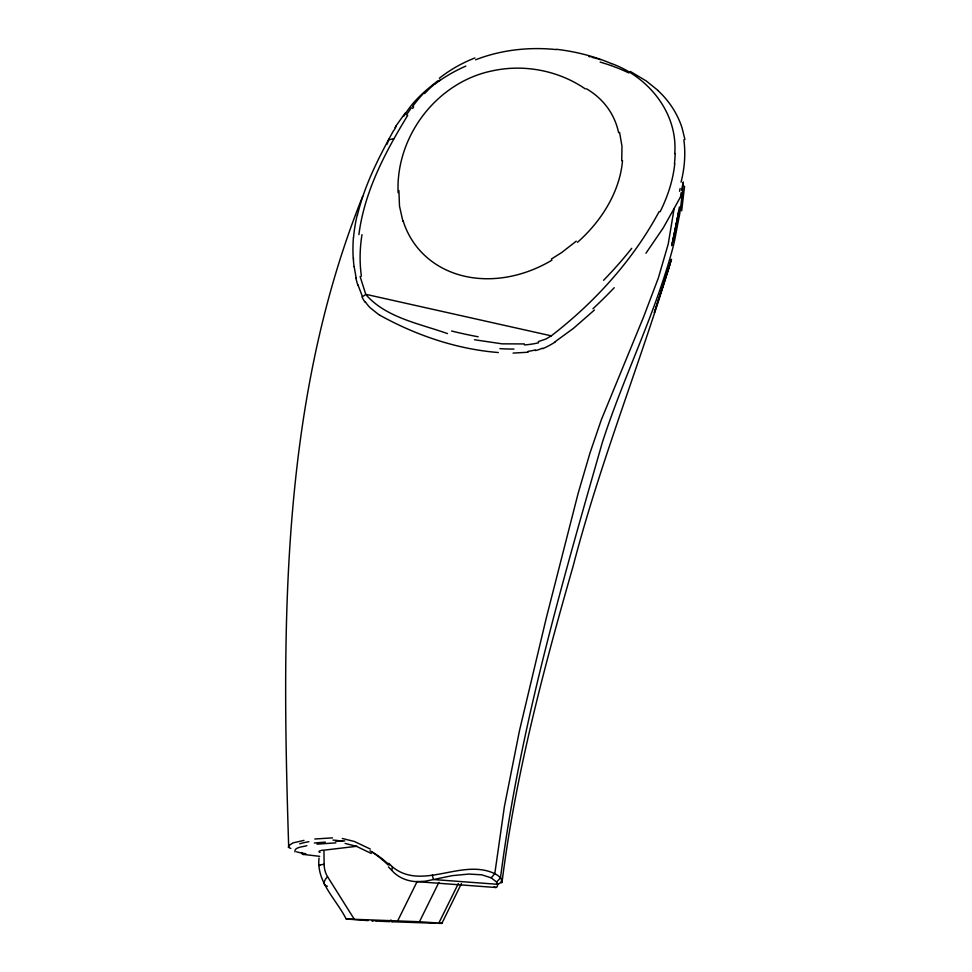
<?xml version="1.0" encoding="UTF-8"?>
<svg xmlns="http://www.w3.org/2000/svg" width="972" height="972" viewBox="0 0 972 972"><rect width="100%" height="100%" fill="white"/><g stroke="black" fill="none" stroke-linecap="round" stroke-linejoin="round"><path stroke-width="1.46" d="M674.75 153.625C677.921 113.019 648.567 76.922 611.51 63.557M398.909 190.512L399.492 206.076L402.833 220.996M398.107 192.675C395.592 136.202 437.133 81.794 492.78 70.762C524.418 63.958 558.633 70.579 585.326 88.926M621.74 160.732L621.971 146.152L619.577 132.35M362.641 196.405C279.948 401.983 281.746 627.754 288.648 845.749L289.194 846.952M679.841 198.094L674.155 208.409L668.226 244.033L658.372 277.919L643.683 316.714L601.34 419.746L589.968 453.049L578.206 493.083L546.337 617.803L519.485 730.64L504.383 806.626L494.797 873.67L491.225 877.838L481.772 874.812L468.893 874.059L452.308 875.638L433.439 879.538L497.737 884.301C506.072 880.681 498.843 875.796 494.955 873.743M681.676 210.827L684.567 186.211M358.899 234.641C364.403 191.435 385.301 152.033 407.705 115.364M680.57 196.502L681.093 192.808M501.163 882.807L502.014 882.442C515.476 774.842 543.433 669.793 573.237 565.753C600.234 461.749 640.73 362.058 671.494 259.245L654.326 312.656L669.587 265.465M679.331 215.675L674.665 240.193A307.188 269.268 -89.9 0 1 672.746 248.261C654.873 315.135 623.21 377.245 602.154 443.086C561.245 586.08 519.437 729.972 500.495 877.85L496.619 882.041L497.737 884.301L497.19 886.792L495.829 887.521L494.141 886.829M674.033 237.034L679.416 206.951M502.014 882.442L501.698 880.085M672.964 241.384L678.772 211.033M681.579 190.075L683.292 182.007L682.66 189.188A390.209 342.156 -89.9 0 1 679.428 215.687M496.109 887.509L416.733 881.64C407.341 881.373 397.937 877.485 391.74 870.304L392.433 866.89L388.836 863.294M677.144 220.219L671.713 245.685L678.067 215.638M357.453 215.043C364.585 185.02 378.788 157.44 393.563 130.588M288.648 845.749L292.949 842.906L303.993 840.379M386.941 144.403L388.982 139.081M438.202 80.603C425.189 90.481 412.152 101.853 403.975 116.093M441.883 923.364L461.493 883.463M674.155 208.409L663.244 227.898L645.943 253.23M397.791 920.666L417.182 881.422M368.218 920.618L346.287 919.002L419.467 921.735L438.894 882.382M419.467 921.735L438.846 923.06L458.371 883.524M395.142 127.575L395.628 126.627M659.138 211.58C632.966 260.217 594.888 302.171 551.294 335.85L365.751 294.309L360.114 276.522M395.871 126.178L396.029 125.91A14.058 6.039 -46.3 0 1 396.284 125.485L405.142 113.153M412.614 108.39L413.647 107.017M594.427 310.007L573.468 328.342L555.17 341.682M576.262 241.165L561.743 252.489L551.367 259.05M435.128 84.042L440.705 79.522M551.209 335.911L545.912 339.021L538.257 341.622M475.612 59.79C501.151 49.839 529.133 46.778 556.324 49.596M388.545 139.883L394.012 138.607M392.433 866.89C422.2 891.348 461.566 857.912 494.712 873.634M306.812 845.64C303.471 846.952 293.909 846.916 294.953 851.909M528.124 352.228L513.082 353.091M317.018 844.158L335.911 842.846M314.807 839.006L332.509 837.864M524.394 343.93L502.135 343.845L474.506 339.75M441.738 923.388L438.299 923.351M356.991 846.26L323.955 850.172L324.126 864.412A20.922 15.989 -84.3 0 0 327.588 876.732L354.233 919.16M416.733 881.64L425.128 881.24L433.391 879.551L432.309 874.982M391.886 921.748L435.735 923.266M389.93 921.687L389.225 921.65M388.508 921.626L376.614 921.092M375.848 921.055L375.083 921.019M373.479 920.934L372.811 920.897M372.483 920.873L371.851 920.836M319.642 856.332L302.231 854.279M438.846 923.06L441.75 923.315M498.296 352.532C456.767 349.179 416.405 335.425 380.052 315.365M342.314 838.472L354.403 841.485L370.332 849.066M345.084 843.429L356.372 846.284L371.28 853.465M588.996 56.595L590.15 56.874M592.057 57.348L594.487 57.98M447.448 333.578C419.795 323.7 385.738 317.71 365.824 294.492L362.471 296.642L357.963 284.905M595.69 58.308L596.893 58.636M598.096 58.976L600.477 59.669M491.103 877.777L496.619 882.041M630.318 71.43L646.222 80.931L658.068 90.505M301.514 852.566L303.592 854.522M388.435 866.915L391.74 870.304M390.926 919.986L392.044 921.76M346.19 919.026C336.276 899.27 316.265 882.054 319.023 858.033M356.129 277.919L354.173 266.656M684.908 139.446L682.04 127.794A162.798 117.819 -23.7 0 0 657.971 90.578M353.504 259.791L353.395 258.066M395.774 126.579A14.677 5.759 -47.4 0 1 396.017 126.141M395.798 126.882A59.608 7.8 -58.2 0 1 394.207 129.956M406.527 114.83A202.431 173.806 -12.7 0 1 411.423 107.771M412.59 106.483A151.316 126.554 -17.1 0 1 423.78 93.069M424.557 93.591A125.546 102.109 -20 0 1 434.849 83.811M439.332 78.246A112.74 89.837 -21.2 0 1 474.907 57.968M556.458 49.293A212.99 151.498 -20.2 0 1 611.449 63.63M675.151 153.515A171.048 121.877 -36.3 0 1 674.459 163.758M674.762 163.685A154.961 109.97 -36.9 0 1 660.122 211.726M365.193 302.365A66.533 52.269 -58.9 0 1 361.985 297.019M361.402 276.194A167.913 142.981 -31.4 0 1 361.997 234.677M353.504 237.824A194.594 166.334 -18.2 0 1 357.234 215.019M353.213 258.078A187.074 161.668 -11.3 0 1 353.407 237.824M354.075 266.668A169.031 144.937 -18.7 0 1 353.383 259.803M357.769 284.966A142.993 121.561 -26.2 0 1 355.861 278.004M327.418 886.257A14.009 6.16 -31.6 0 1 327.491 876.744M319.812 865.542A14.24 0.984 -0.8 0 1 324.101 864.4M320.007 852.383A14.24 1.993 -2.7 0 1 322.947 850.087M683.851 139.834A167.415 117.32 -32.9 0 1 681.068 182.141M600.161 62.099A216.282 151.365 -18.2 0 1 628.823 72.936M438.846 81.211A118.11 86.873 -19 0 1 465.831 66.096M680.631 196.599A4.022 3.232 48.9 0 1 680.23 197.656M679.586 191.277A108.9 55.197 79.6 0 1 680.121 188.495M371.644 851.691A88.829 64.553 65 0 1 389.42 865.092M335.522 841.181A86.933 64.188 69.2 0 1 344.781 840.938M299.68 843.805A119.179 26.633 8.4 0 1 308.914 841.679M305.779 853.695A69.097 9.599 -3.8 0 1 296.533 851.739M290.847 848.41A74.285 9.55 -3.4 0 1 288.186 847.037M314.381 843.028A133.091 23.498 5.2 0 1 325.328 842.141M332.995 840.087A95.086 66.91 59.2 0 1 342.642 841.388M369.992 850.731A99.691 68.83 63 0 1 388.022 864.898M365.496 302.073A57.895 44.445 -64.4 0 0 370.296 307.857L378.315 314.26A121.743 94.272 -55.6 0 0 380.04 315.378M513.957 349.07A127.697 73.471 -6.5 0 1 499.887 348.632M535.305 349.92A62.281 60.045 -25.2 0 1 528.027 351.378M542.558 348.17A54.857 54.481 -45 0 1 535.475 350.6M555.316 341.913A89.436 89.193 -66.1 0 1 542.789 348.681M614.219 287.724A304.503 172.445 -40.3 0 1 592.969 308.732M631.727 248.322A279.486 173.575 -39.4 0 1 603.576 280.3M538.512 342.812A93.057 91.137 -57.3 0 1 524.443 344.938M478.115 336.762A249.221 101.137 -1.2 0 1 451.567 330.99M551.938 260.168A116.19 95.706 -38.6 0 1 403.113 220.875M622.517 160.587A119.155 88.1 -35.2 0 1 577.477 242.32M586.493 88.792A116.847 86.775 -30.3 0 1 618.617 132.702"/></g></svg>
